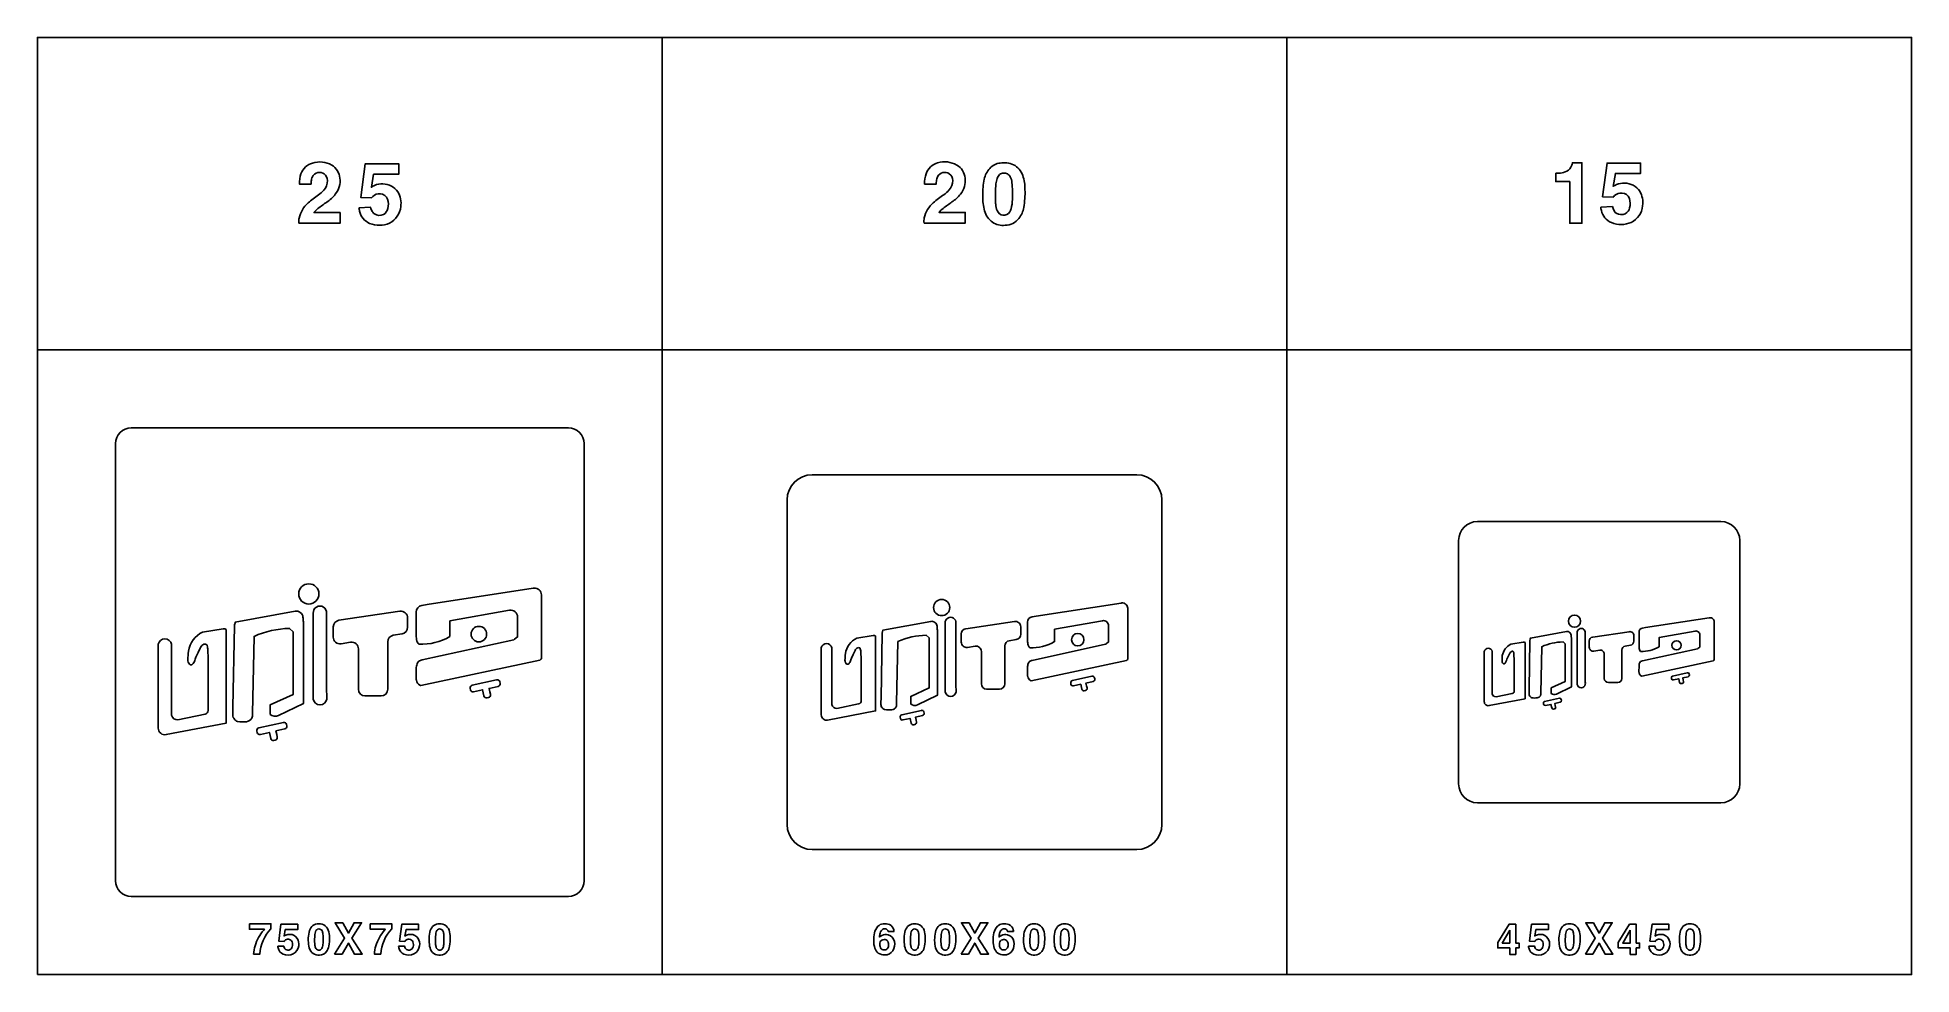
# Model space of a CAD drawing. Extents: x 0 to 3000, y 0 to 1500.
import ezdxf

# ---------------------------------------------------------------- set-up
doc = ezdxf.new("R2010")
doc.units = 0
doc.header["$MEASUREMENT"] = 0

msp = doc.modelspace()

# ---------------------------------------------------------------- linework, layer by layer
for points in [[(0.0003, 1000), (1000, 1000), (1000, 1500), (0.0003, 1500)], [(1000, 1000), (2000, 1000), (2000, 1500), (1000, 1500)], [(2000, 1000), (3000, 1000), (3000, 1500), (2000, 1500)], [(0.0001, 0.0001), (1000, 0.0001), (1000, 1000), (0.0001, 1000)], [(1000, 0.0001), (2000, 0.0001), (2000, 1000), (1000, 1000)], [(2000, 0.0001), (3000, 0.0001), (3000, 1000), (2000, 1000)], [(475.714, 32.7948), (491.716, 58.3477), (476.393, 82.7948), (488.628, 82.7948), (497.632, 66.2466), (506.826, 82.7948), (518.848, 82.7948), (503.335, 58.3477), (519.93, 32.7948), (507.277, 32.7948), (497.632, 50.2908), (487.625, 32.7948)], [(1478.42, 32.7948), (1494.42, 58.3477), (1479.1, 82.7948), (1491.33, 82.7948), (1500.34, 66.2466), (1509.53, 82.7948), (1521.55, 82.7948), (1506.04, 58.3477), (1522.64, 32.7948), (1509.98, 32.7948), (1500.34, 50.2908), (1490.33, 32.7948)], [(2337.67, 51.2623), (2355.75, 80.5514), (2366.36, 80.5514), (2366.36, 50.3066), (2371.76, 50.3066), (2371.76, 42.7), (2366.36, 42.7), (2366.36, 32.2497), (2356.86, 32.2497), (2356.86, 42.7), (2337.67, 42.7)], [(2356.86, 70.82), (2344.86, 50.3066), (2356.86, 50.3066)], [(2477.84, 32.7948), (2493.84, 58.3477), (2478.52, 82.7948), (2490.76, 82.7948), (2499.76, 66.2466), (2508.95, 82.7948), (2520.98, 82.7948), (2505.46, 58.3477), (2522.06, 32.7948), (2509.41, 32.7948), (2499.76, 50.2908), (2489.75, 32.7948)], [(2530.52, 51.2624), (2548.6, 80.5515), (2559.21, 80.5515), (2559.21, 50.3066), (2564.61, 50.3066), (2564.61, 42.7), (2559.21, 42.7), (2559.21, 32.2498), (2549.71, 32.2498), (2549.71, 42.7), (2530.52, 42.7)], [(2549.71, 70.8201), (2537.71, 50.3066), (2549.71, 50.3066)]]:
    msp.add_lwpolyline(points, close=True)
for points in [[(418.422, 1202.63, -0.0640343), (418.928, 1211.01, -0.161687), (433.256, 1235.22, -0.0283718), (449.985, 1248.18, 0.0545111), (458.342, 1255.35, 0.192461), (464.329, 1271.16, 0.234238), (458.895, 1281.72, 0.196223), (448.769, 1283.63, 0.252425), (440.001, 1276.76, 0.0856617), (438.343, 1269.95, 0.0202329), (438.058, 1265.27), (419.402, 1265.27, -0.0983795), (421.819, 1281.8, -0.245047), (440.286, 1299.05, -0.207102), (471.075, 1295.71, -0.233443), (484.06, 1274.78, -0.20961), (476.793, 1249.11, -0.0785124), (463.223, 1236.52, 0.0107372), (448.895, 1226.2, 0.0665092), (442.545, 1219.79), (484.344, 1219.79), (484.344, 1202.63)], [(514.481, 1227.42), (533.264, 1228.13, 0.0452719), (535.823, 1221.64, 0.0567733), (537.719, 1218.89, 0.070207), (539.488, 1217.5, 0.264984), (553.895, 1216.74, 0.20748), (560.862, 1225.98, 0.147389), (560.404, 1241.2, 0.308532), (548.651, 1249.76, 0.215743), (536.74, 1245.67, 0.028781), (534.591, 1243.17), (517.546, 1243.98), (524.67, 1297.85), (578.286, 1297.85), (578.286, 1281.1), (538.114, 1281.1), (534.528, 1260.29, -0.0211252), (539.694, 1263.31, -0.121371), (553.026, 1265.65, -0.244671), (576.943, 1252.87, -0.173069), (581.572, 1229.22, -0.256779), (563.5, 1202.82, -0.199585), (531.684, 1202.4, -0.245625), (515.571, 1221.95, -0.0170062)], [(1419.16, 1202.77, -0.0640343), (1419.66, 1211.15, -0.161687), (1433.99, 1235.37, -0.0283718), (1450.72, 1248.32, 0.0545111), (1459.08, 1255.49, 0.192461), (1465.07, 1271.31, 0.234238), (1459.63, 1281.86, 0.196223), (1449.5, 1283.77, 0.252425), (1440.74, 1276.9, 0.0856617), (1439.08, 1270.09, 0.0202329), (1438.79, 1265.41), (1420.14, 1265.41, -0.0983795), (1422.55, 1281.94, -0.245047), (1441.02, 1299.19, -0.207102), (1471.81, 1295.86, -0.233443), (1484.8, 1274.92, -0.20961), (1477.53, 1249.25, -0.0785124), (1463.96, 1236.66, 0.0107372), (1449.63, 1226.34, 0.0665092), (1443.28, 1219.93), (1485.08, 1219.93), (1485.08, 1202.77)], [(1513.14, 1247.83, -0.0563084), (1515.56, 1272.96, -0.130301), (1524.44, 1290.48, -0.174843), (1541.17, 1299.05, -0.147552), (1562.41, 1296.39, -0.192146), (1577.14, 1279.13, -0.0833996), (1580.83, 1256.31, -0.0545507), (1578.83, 1228, -0.116773), (1571.2, 1210.37, -0.221099), (1549.25, 1199.3, -0.162564), (1528.67, 1204.31, -0.174743), (1516.16, 1222.47, -0.0640867), (1513.17, 1245.95)], [(2430.38, 1282.79), (2435.62, 1282.79, 0.0261527), (2438.02, 1283.06, 0.0824327), (2447.96, 1285.95, 0.211118), (2455.97, 1295.44, 0.0230957), (2457.03, 1299.41), (2472.27, 1299.41), (2472.27, 1202.61), (2452.82, 1202.61), (2452.82, 1269.42), (2430.38, 1269.42)], [(2502.41, 1228.59), (2521.19, 1229.3, 0.0452719), (2523.75, 1222.8, 0.0567733), (2525.65, 1220.06, 0.070207), (2527.41, 1218.67, 0.264984), (2541.82, 1217.91, 0.20748), (2548.79, 1227.15, 0.147389), (2548.33, 1242.36, 0.308532), (2536.58, 1250.92, 0.215743), (2524.67, 1246.83, 0.028781), (2522.52, 1244.34), (2505.47, 1245.14), (2512.6, 1299.01), (2566.21, 1299.01), (2566.21, 1282.27), (2526.04, 1282.27), (2522.45, 1261.46, -0.0211252), (2527.62, 1264.48, -0.121371), (2540.95, 1266.82, -0.244671), (2564.87, 1254.04, -0.173069), (2569.5, 1230.39, -0.256779), (2551.43, 1203.99, -0.199585), (2519.61, 1203.56, -0.245625), (2503.5, 1223.12, -0.0170062)], [(1533.69, 1235.62, 0.0124589), (1533.9, 1233.09, 0.0668192), (1536.14, 1222.93, 0.615362), (1556.51, 1220.69, 0.0726881), (1558.69, 1225.9, 0.0588562), (1560.57, 1240.82, 0.0389037), (1559.92, 1267.61, 0.084671), (1557.28, 1276.95, 0.156013), (1552.7, 1281.81, 0.143208), (1546.41, 1283, 0.172584), (1540.11, 1280.52, 0.132565), (1536.13, 1274.29, 0.0498315), (1534.31, 1265.6, 0.0368731)], [(150, 125), (850, 125, 0.414213), (875, 150), (875, 850, 0.414213), (850, 875), (150, 875, 0.414213), (125, 850), (125, 150, 0.414213)], [(1240, 200), (1760, 200, 0.414213), (1800, 240), (1800, 760, 0.414213), (1760, 800), (1240, 800, 0.414213), (1200, 760), (1200, 240, 0.414213)], [(2305, 275), (2695, 275, 0.414213), (2725, 305), (2725, 695, 0.414213), (2695, 725), (2305, 725, 0.414213), (2275, 695), (2275, 305, 0.414213)], [(418.172, 609.284, -1), (450.52, 609.284, -1)], [(762.331, 535.889, 0.00869963), (763.415, 536.638), (768.441, 540.367), (768.437, 572.475, 0.467455), (755.835, 583.031), (660.273, 565.996), (660.252, 541.235, -0.147813), (610.54, 528.838, -0.147701), (607.476, 533.788, -0.0783818), (606.296, 543.153), (606.296, 580.203, -0.364897), (615.189, 590.767), (623.61, 592.203), (793.339, 618.281), (794.863, 618.431, -0.444211), (806.669, 607.782), (806.669, 505.589, -0.081967), (803.945, 503.403), (613.603, 462.689, -0.0177512), (612.272, 463.182, -0.241338), (606.509, 471.024, -0.0205102), (606.166, 473.403), (606.296, 491.489, -0.0915698), (608.459, 499.181, -0.174593), (612.896, 502.76, -0.0174228), (614.373, 503.295), (615.662, 503.639)], [(1434.54, 587.427, -1), (1460.42, 587.427, -1)], [(409.433, 548.688), (403.545, 553.961, 0.100563), (346.654, 541.322), (344.051, 417.696), (344.013, 413.378, -0.121349), (343.042, 410.463, -0.25565), (334.81, 404.74, -0.0736406), (320.069, 405.12, -0.124365), (317.311, 406.676, -0.0994678), (313.44, 411.688, -0.0903834), (312.783, 415.359), (312.787, 417.645), (312.812, 419.129), (312.946, 427.775), (315.315, 558.185, -0.00646071), (316.604, 564.183), (412.455, 581.555, -0.434963), (425.007, 572.166, -0.0082939), (425.722, 564.337), (425.722, 433.773), (385.996, 414.659, -0.312858), (372.339, 416.406), (372.339, 431.461), (409.433, 448.453), (409.433, 449.798), (409.433, 451.703), (409.433, 454.173)], [(462.808, 578.112), (462.825, 452.256, -0.0190986), (463.034, 440.963, -0.873661), (441.48, 440.819), (441.467, 578.203, -1.09514)], [(501.3, 531.966), (485.911, 529.492, -0.461453), (473.501, 540.067), (473.501, 556.395, -0.371513), (482.642, 566.987), (580.259, 581.385, -0.457441), (592.53, 570.787), (592.53, 555.796, -0.367693), (583.532, 545.226), (569.637, 542.981, 0.368527), (560.614, 532.395), (560.626, 456.564, -0.413806), (549.916, 445.857), (524.427, 445.859, -0.413844), (513.722, 456.566), (513.73, 521.381, 0.462052)], [(1470.25, 562.49), (1470.26, 461.805, -0.0190986), (1470.43, 452.771, -0.873661), (1453.18, 452.655), (1453.17, 562.563, -1.09514)], [(1709.86, 528.711, 0.00869963), (1710.73, 529.311), (1714.75, 532.294), (1714.75, 557.98, 0.467455), (1704.67, 566.425), (1628.22, 552.797), (1628.2, 532.988, -0.147813), (1588.43, 523.07, -0.147701), (1585.98, 527.03, -0.0783818), (1585.04, 534.522), (1585.04, 564.162, -0.364897), (1592.15, 572.614), (1598.89, 573.762), (1734.67, 594.625), (1735.89, 594.745, -0.444211), (1745.34, 586.225), (1745.34, 504.471, -0.081967), (1743.16, 502.722), (1590.88, 470.151, -0.0177512), (1589.82, 470.545, -0.241338), (1585.21, 476.819, -0.0205102), (1584.93, 478.722), (1585.04, 493.191, -0.0915698), (1586.77, 499.345, -0.174593), (1590.32, 502.208, -0.0174228), (1591.5, 502.636), (1592.53, 502.911)], [(2450.9, 565.57, -1), (2470.31, 565.57, -1)], [(2657.4, 521.533, 0.00869963), (2658.05, 521.983), (2661.06, 524.22), (2661.06, 543.485, 0.467455), (2653.5, 549.818), (2596.16, 539.598), (2596.15, 524.741, -0.147813), (2566.32, 517.303, -0.147701), (2564.49, 520.273, -0.0783818), (2563.78, 525.892), (2563.78, 548.122, -0.364897), (2569.11, 554.46), (2574.17, 555.322), (2676, 570.969), (2676.92, 571.059, -0.444211), (2684, 564.669), (2684, 503.353, -0.081967), (2682.37, 502.042), (2568.16, 477.613, -0.0177512), (2567.36, 477.909, -0.241338), (2563.91, 482.614, -0.0205102), (2563.7, 484.042), (2563.78, 494.893, -0.0915698), (2565.08, 499.509, -0.174593), (2567.74, 501.656, -0.0174228), (2568.62, 501.977), (2569.4, 502.183)], [(224.813, 407.551), (268.172, 416.563, 0.355975), (273.316, 422.863), (273.316, 504.506), (272.567, 521.434), (272.374, 522.742, 0.0326518), (271.453, 526.492, 0.114403), (270.252, 528.484, 0.235686), (268.348, 529.085, 0.211247), (262.112, 525.035, 0.015839), (260.329, 522.164), (256.989, 515.52), (253.624, 507.978), (252.486, 504.624, -0.109281), (249.405, 497.692, -0.160454), (246.978, 495.871, -0.260609), (243.512, 496.856, -0.219421), (240.834, 503.821, -0.0215996), (241.562, 517.428, -0.24034), (264.297, 548.134), (297.096, 553.491, -0.214062), (302.173, 552.142), (302.173, 402.575), (206.067, 384.033, -0.470655), (193.331, 394.545), (193.348, 528.668, -0.801525), (214.684, 528.703), (214.693, 415.082, 0.353063)], [(694.161, 544.932, -1), (719.017, 544.932, -1)], [(1279.85, 426.041), (1314.54, 433.25, 0.355975), (1318.65, 438.29), (1318.65, 503.605), (1318.05, 517.147), (1317.9, 518.194, 0.0326518), (1317.16, 521.194, 0.114403), (1316.2, 522.787, 0.235686), (1314.68, 523.268, 0.211247), (1309.69, 520.028, 0.015839), (1308.26, 517.731), (1305.59, 512.416), (1302.9, 506.382), (1301.99, 503.699, -0.109281), (1299.52, 498.154, -0.160454), (1297.58, 496.696, -0.260609), (1294.81, 497.485, -0.219421), (1292.67, 503.056, -0.0215996), (1293.25, 513.942, -0.24034), (1311.44, 538.507), (1337.68, 542.793, -0.214062), (1341.74, 541.713), (1341.74, 422.06), (1264.85, 407.226, -0.470655), (1254.66, 415.636), (1254.68, 522.935, -0.801525), (1271.75, 522.962), (1271.75, 432.066, 0.353063)], [(1427.55, 538.95), (1422.84, 543.169, 0.100563), (1377.32, 533.058), (1375.24, 434.156), (1375.21, 430.703, -0.121349), (1374.43, 428.371, -0.25565), (1367.85, 423.792, -0.0736406), (1356.06, 424.096, -0.124365), (1353.85, 425.341, -0.0994678), (1350.75, 429.35, -0.0903834), (1350.23, 432.287), (1350.23, 434.116), (1350.25, 435.303), (1350.36, 442.22), (1352.25, 546.548, -0.00646071), (1353.28, 551.346), (1429.96, 565.244, -0.434963), (1440.01, 557.733, -0.0082939), (1440.58, 551.469), (1440.58, 447.019), (1408.8, 431.727, -0.312858), (1397.87, 433.125), (1397.87, 445.169), (1427.55, 458.762), (1427.55, 459.838), (1427.55, 461.362), (1427.55, 463.339)], [(1501.04, 525.573), (1488.73, 523.593, -0.461453), (1478.8, 532.054), (1478.8, 545.116, -0.371513), (1486.11, 553.59), (1564.21, 565.108, -0.457441), (1574.02, 556.63), (1574.02, 544.637, -0.367693), (1566.83, 536.181), (1555.71, 534.385, 0.368527), (1548.49, 525.916), (1548.5, 465.251, -0.413806), (1539.93, 456.685), (1519.54, 456.687, -0.413844), (1510.98, 465.253), (1510.98, 517.105, 0.462052)], [(1655.33, 535.946, -1), (1675.21, 535.946, -1)], [(2445.66, 529.213), (2442.13, 532.377, 0.100563), (2407.99, 524.793), (2406.43, 450.617), (2406.41, 448.027, -0.121349), (2405.83, 446.278, -0.25565), (2400.89, 442.844, -0.0736406), (2392.04, 443.072, -0.124365), (2390.39, 444.005, -0.0994678), (2388.06, 447.012, -0.0903834), (2387.67, 449.215), (2387.67, 450.587), (2387.69, 451.477), (2387.77, 456.665), (2389.19, 534.911, -0.00646071), (2389.96, 538.51), (2447.47, 548.933, -0.434963), (2455, 543.3, -0.0082939), (2455.43, 538.602), (2455.43, 460.264), (2431.6, 448.795, -0.312858), (2423.4, 449.844), (2423.4, 458.877), (2445.66, 469.072), (2445.66, 469.879), (2445.66, 471.022), (2445.66, 472.504)], [(2477.68, 546.867), (2477.69, 471.354, -0.0190986), (2477.82, 464.578, -0.873661), (2464.89, 464.491), (2464.88, 546.922, -1.09514)], [(2500.78, 519.18), (2491.55, 517.695, -0.461453), (2484.1, 524.04), (2484.1, 533.837, -0.371513), (2489.59, 540.192), (2548.16, 548.831, -0.457441), (2555.52, 542.472), (2555.52, 533.478, -0.367693), (2550.12, 527.136), (2541.78, 525.789, 0.368527), (2536.37, 519.437), (2536.38, 473.938, -0.413806), (2529.95, 467.514), (2514.66, 467.515, -0.413844), (2508.23, 473.939), (2508.24, 512.828, 0.462052)], [(2334.89, 444.531), (2360.9, 449.938, 0.355975), (2363.99, 453.718), (2363.99, 502.703), (2363.54, 512.86), (2363.42, 513.645, 0.0326518), (2362.87, 515.895, 0.114403), (2362.15, 517.091, 0.235686), (2361.01, 517.451, 0.211247), (2357.27, 515.021, 0.015839), (2356.2, 513.298), (2354.19, 509.312), (2352.17, 504.786), (2351.49, 502.774, -0.109281), (2349.64, 498.615, -0.160454), (2348.19, 497.522, -0.260609), (2346.11, 498.114, -0.219421), (2344.5, 502.292, -0.0215996), (2344.94, 510.457, -0.24034), (2358.58, 528.88), (2378.26, 532.095, -0.214062), (2381.3, 531.285), (2381.3, 441.545), (2323.64, 430.42, -0.470655), (2316, 436.727), (2316.01, 517.201, -0.801525), (2328.81, 517.222), (2328.82, 449.049, 0.353063)], [(2616.5, 526.959, -1), (2631.41, 526.959, -1)], [(2618.88, 471.524, -0.413977), (2615.81, 473.472), (2615.52, 474.768, -0.413954), (2617.47, 477.839), (2641.01, 483.108, -0.413894), (2644.08, 481.161), (2644.37, 479.865, -0.414013), (2642.42, 476.794), (2633.81, 474.867), (2634.58, 471.416), (2635.13, 469.117, -0.424247), (2633.15, 465.997), (2631.81, 465.724, -0.408428), (2628.79, 467.68), (2627.5, 473.454)], [(698.137, 452.541, -0.413977), (693.023, 455.786), (692.537, 457.947, -0.413954), (695.785, 463.064), (735.013, 471.847, -0.413894), (740.128, 468.602), (740.614, 466.441, -0.414013), (737.37, 461.323), (723.01, 458.111), (724.299, 452.361), (725.22, 448.529, -0.424247), (721.914, 443.329), (719.687, 442.874, -0.408428), (714.648, 446.133), (712.493, 455.757)], [(1658.51, 462.032, -0.413977), (1654.42, 464.629), (1654.03, 466.357, -0.413954), (1656.63, 470.451), (1688.01, 477.478, -0.413894), (1692.1, 474.881), (1692.49, 473.153, -0.414013), (1689.9, 469.059), (1678.41, 466.489), (1679.44, 461.888), (1680.18, 458.823, -0.424247), (1677.53, 454.663), (1675.75, 454.299, -0.408428), (1671.72, 456.906), (1669.99, 464.605)], [(1385.46, 407.437, -0.413977), (1381.36, 410.033), (1380.98, 411.762, -0.413954), (1383.57, 415.855), (1414.95, 422.882, -0.413894), (1419.05, 420.285), (1419.43, 418.557, -0.414013), (1416.84, 414.463), (1405.35, 411.893), (1406.38, 407.292), (1407.12, 404.227, -0.424247), (1404.47, 400.067), (1402.69, 399.703, -0.408428), (1398.66, 402.31), (1396.94, 410.01)], [(2414.09, 430.577, -0.413977), (2411.02, 432.525), (2410.73, 433.821, -0.413954), (2412.68, 436.892), (2436.22, 442.161, -0.413894), (2439.28, 440.214), (2439.58, 438.917, -0.414013), (2437.63, 435.847), (2429.01, 433.92), (2429.79, 430.469), (2430.34, 428.17, -0.424247), (2428.36, 425.05), (2427.02, 424.777, -0.408428), (2424, 426.733), (2422.7, 432.507)], [(356.82, 384.296, -0.413977), (351.706, 387.541), (351.22, 389.702, -0.413954), (354.46, 394.819), (393.692, 403.602, -0.413894), (398.807, 400.357), (399.292, 398.196, -0.414013), (396.049, 393.078), (381.689, 389.866), (382.978, 384.116), (383.899, 380.284, -0.424247), (380.593, 375.084), (378.366, 374.629, -0.408428), (373.327, 377.888), (371.172, 387.512)], [(339.22, 81.2071), (373.8, 81.2071), (373.801, 73.2766, 0.17337), (356.068, 32.5973), (345.958, 32.5972, -0.0554097), (348.225, 45.8042, -0.10295), (362.158, 71.0649), (363.295, 72.4788), (339.22, 72.4788)], [(384.699, 45.1881), (394.091, 45.5436, 0.0452719), (395.371, 42.2971, 0.0567733), (396.318, 40.9227, 0.070207), (397.203, 40.2276, 0.264984), (404.407, 39.8485, 0.20748), (407.89, 44.4693, 0.147389), (407.661, 52.0759, 0.308532), (401.784, 56.3572, 0.215743), (395.829, 54.3113, 0.028781), (394.754, 53.0633), (386.232, 53.4662), (389.794, 80.4014), (416.602, 80.4014), (416.602, 72.0285), (396.516, 72.0285), (394.723, 61.6258, -0.0211252), (397.306, 63.1344, -0.121371), (403.972, 64.3034, -0.244671), (415.931, 57.9133, -0.173069), (418.245, 46.0886, -0.256779), (409.209, 32.8895, -0.199585), (393.301, 32.6763, -0.245625), (385.244, 42.4551, -0.0170062)], [(433.509, 55.3224, -0.0563084), (434.717, 67.8895, -0.130301), (439.156, 76.6494, -0.174843), (447.521, 80.9307, -0.147552), (458.145, 79.6036, -0.192146), (465.506, 70.9701, -0.0833996), (467.355, 59.5641, -0.0545507), (466.351, 45.4093, -0.116773), (462.536, 36.5941, -0.221099), (451.565, 31.057, -0.162564), (441.273, 33.561, -0.174743), (435.018, 42.6447, -0.0640867), (433.525, 54.3824)], [(443.785, 49.2166, 0.0124589), (443.888, 47.9527, 0.0668192), (445.009, 42.8737, 0.615362), (455.191, 41.7521, 0.0726881), (456.281, 44.3587, 0.0588562), (457.221, 51.8153, 0.0389037), (456.897, 65.2118, 0.084671), (455.578, 69.8801, 0.156013), (453.287, 72.3129, 0.143208), (450.143, 72.9053, 0.172584), (446.992, 71.6653, 0.132565), (445.001, 68.553, 0.0498315), (444.093, 64.2086, 0.0368731)], [(532.649, 81.2071), (567.229, 81.2071), (567.229, 73.2766, 0.17337), (549.497, 32.5973), (539.387, 32.5973, -0.0554097), (541.654, 45.8042, -0.10295), (555.587, 71.065), (556.724, 72.4788), (532.649, 72.4788)], [(578.128, 45.1882), (587.52, 45.5436, 0.0452719), (588.799, 42.2972, 0.0567733), (589.747, 40.9228, 0.070207), (590.632, 40.2277, 0.264984), (597.835, 39.8485, 0.20748), (601.319, 44.4694, 0.147389), (601.09, 52.076, 0.308532), (595.213, 56.3573, 0.215743), (589.258, 54.3114, 0.028781), (588.183, 53.0634), (579.661, 53.4662), (583.223, 80.4014), (610.031, 80.4014), (610.031, 72.0287), (589.945, 72.0287), (588.152, 61.6258, -0.0211252), (590.735, 63.1345, -0.121371), (597.401, 64.3035, -0.244671), (609.36, 57.9133, -0.173069), (611.674, 46.0887, -0.256779), (602.638, 32.8896, -0.199585), (586.73, 32.6763, -0.245625), (578.673, 42.4552, -0.0170062)], [(626.938, 55.3179, -0.0563084), (628.146, 67.8851, -0.130301), (632.585, 76.6449, -0.174843), (640.95, 80.9261, -0.147552), (651.574, 79.5992, -0.192146), (658.935, 70.9656, -0.0833996), (660.783, 59.5596, -0.0545507), (659.78, 45.4048, -0.116773), (655.965, 36.5896, -0.221099), (644.994, 31.0525, -0.162564), (634.702, 33.5565, -0.174743), (628.446, 42.6402, -0.0640867), (626.954, 54.3779)], [(637.214, 49.2121, 0.0124589), (637.317, 47.9482, 0.0668192), (638.438, 42.8692, 0.615362), (648.62, 41.7476, 0.0726881), (649.71, 44.3542, 0.0588562), (650.649, 51.8108, 0.0389037), (650.326, 65.2073, 0.084671), (649.007, 69.8756, 0.156013), (646.716, 72.3084, 0.143208), (643.572, 72.9009, 0.172584), (640.421, 71.6607, 0.132565), (638.43, 68.5486, 0.0498315), (637.522, 64.2042, 0.0368731)], [(1371.34, 68.6163), (1361.93, 68.6163, 0.0333099), (1361.27, 70.3935, 0.308433), (1356.02, 73.2924, 0.256298), (1350.45, 69.8879, 0.0718547), (1348.99, 66.207, 0.0422837), (1347.99, 59.9353, -0.0343264), (1351.75, 62.5893, -0.198215), (1361.67, 63.4977, -0.294049), (1371.76, 52.8501, -0.195966), (1369.24, 37.9053, -0.251599), (1356.47, 31.286, -0.162734), (1345.95, 34.3903, -0.142524), (1340.48, 42.1944, -0.0867955), (1338.68, 53.7031, -0.0561633), (1339.79, 66.5941, -0.143087), (1345.4, 77.2418, -0.165016), (1353.53, 81.1044, -0.137094), (1363.94, 79.8485, -0.238813), (1370.78, 71.3493, -0.0169871)], [(1387.3, 55.3224, -0.0563084), (1388.51, 67.8895, -0.130301), (1392.95, 76.6494, -0.174843), (1401.31, 80.9307, -0.147552), (1411.94, 79.6036, -0.192146), (1419.3, 70.9701, -0.0833996), (1421.15, 59.5641, -0.0545507), (1420.14, 45.4093, -0.116773), (1416.33, 36.5941, -0.221099), (1405.36, 31.057, -0.162564), (1395.07, 33.5609, -0.174743), (1388.81, 42.6447, -0.0640867), (1387.32, 54.3824)], [(1397.58, 49.2166, 0.0124589), (1397.68, 47.9527, 0.0668192), (1398.8, 42.8737, 0.615362), (1408.98, 41.7521, 0.0726881), (1410.07, 44.3587, 0.0588562), (1411.01, 51.8153, 0.0389037), (1410.69, 65.2118, 0.084671), (1409.37, 69.8801, 0.156013), (1407.08, 72.3129, 0.143208), (1403.94, 72.9053, 0.172584), (1400.78, 71.6653, 0.132565), (1398.79, 68.553, 0.0498315), (1397.88, 64.2086, 0.0368731)], [(1436.21, 55.3224, -0.0563084), (1437.42, 67.8895, -0.130301), (1441.86, 76.6494, -0.174843), (1450.23, 80.9307, -0.147552), (1460.85, 79.6036, -0.192146), (1468.21, 70.9701, -0.0833996), (1470.06, 59.5641, -0.0545507), (1469.06, 45.4093, -0.116773), (1465.24, 36.5941, -0.221099), (1454.27, 31.057, -0.162564), (1443.98, 33.561, -0.174743), (1437.72, 42.6447, -0.0640867), (1436.23, 54.3824)], [(1446.49, 49.2166, 0.0124589), (1446.59, 47.9527, 0.0668192), (1447.72, 42.8737, 0.615362), (1457.9, 41.7521, 0.0726881), (1458.99, 44.3587, 0.0588562), (1459.93, 51.8153, 0.0389037), (1459.6, 65.2118, 0.084671), (1458.28, 69.8801, 0.156013), (1455.99, 72.3129, 0.143208), (1452.85, 72.9053, 0.172584), (1449.7, 71.6653, 0.132565), (1447.71, 68.553, 0.0498315), (1446.8, 64.2086, 0.0368731)], [(1562.6, 68.6186), (1553.19, 68.6186, 0.0333099), (1552.53, 70.3958, 0.308433), (1547.28, 73.2947, 0.256298), (1541.7, 69.8903, 0.0718547), (1540.25, 66.2094, 0.0422837), (1539.25, 59.9376, -0.0343264), (1543.01, 62.5917, -0.198215), (1552.93, 63.5001, -0.294049), (1563.01, 52.8524, -0.195966), (1560.5, 37.9076, -0.251599), (1547.73, 31.2884, -0.162734), (1537.21, 34.3926, -0.142524), (1531.74, 42.1967, -0.0867955), (1529.94, 53.7054, -0.0561633), (1531.05, 66.5965, -0.143087), (1536.66, 77.2441, -0.165016), (1544.78, 81.1067, -0.137094), (1555.2, 79.8508, -0.238813), (1562.04, 71.3516, -0.0169871)], [(1578.56, 55.3224, -0.0563084), (1579.77, 67.8896, -0.130301), (1584.21, 76.6494, -0.174843), (1592.57, 80.9307, -0.147552), (1603.2, 79.6036, -0.192146), (1610.56, 70.9701, -0.0833996), (1612.41, 59.5641, -0.0545507), (1611.4, 45.4093, -0.116773), (1607.59, 36.5941, -0.221099), (1596.62, 31.057, -0.162564), (1586.32, 33.561, -0.174743), (1580.07, 42.6447, -0.0640867), (1578.58, 54.3825)], [(1588.84, 49.2166, 0.0124589), (1588.94, 47.9528, 0.0668192), (1590.06, 42.8738, 0.615362), (1600.24, 41.7521, 0.0726881), (1601.33, 44.3588, 0.0588562), (1602.27, 51.8153, 0.0389037), (1601.95, 65.2118, 0.084671), (1600.63, 69.8801, 0.156013), (1598.34, 72.3129, 0.143208), (1595.19, 72.9054, 0.172584), (1592.04, 71.6653, 0.132565), (1590.05, 68.553, 0.0498315), (1589.14, 64.2087, 0.0368731)], [(1627.47, 55.3224, -0.0563084), (1628.68, 67.8896, -0.130301), (1633.12, 76.6494, -0.174843), (1641.49, 80.9307, -0.147552), (1652.11, 79.6037, -0.192146), (1659.47, 70.9701, -0.0833996), (1661.32, 59.5641, -0.0545507), (1660.32, 45.4093, -0.116773), (1656.5, 36.5941, -0.221099), (1645.53, 31.057, -0.162564), (1635.24, 33.561, -0.174743), (1628.98, 42.6447, -0.0640867), (1627.49, 54.3825)], [(1637.75, 49.2166, 0.0124589), (1637.85, 47.9528, 0.0668192), (1638.97, 42.8738, 0.615362), (1649.16, 41.7521, 0.0726881), (1650.25, 44.3588, 0.0588562), (1651.19, 51.8153, 0.0389037), (1650.86, 65.2118, 0.084671), (1649.54, 69.8801, 0.156013), (1647.25, 72.3129, 0.143208), (1644.11, 72.9054, 0.172584), (1640.96, 71.6653, 0.132565), (1638.97, 68.553, 0.0498315), (1638.06, 64.2087, 0.0368731)], [(2386.83, 45.1858), (2396.22, 45.5413, 0.0452719), (2397.5, 42.2948, 0.0567733), (2398.45, 40.9204, 0.070207), (2399.33, 40.2253, 0.264984), (2406.53, 39.8462, 0.20748), (2410.02, 44.467, 0.147389), (2409.79, 52.0736, 0.308532), (2403.91, 56.3549, 0.215743), (2397.96, 54.309, 0.028781), (2396.88, 53.061), (2388.36, 53.4639), (2391.92, 80.3991), (2418.73, 80.3991), (2418.73, 72.0262), (2398.64, 72.0262), (2396.85, 61.6235, -0.0211252), (2399.43, 63.1321, -0.121371), (2406.1, 64.3011, -0.244671), (2418.06, 57.911, -0.173069), (2420.37, 46.0863, -0.256779), (2411.34, 32.8873, -0.199585), (2395.43, 32.674, -0.245625), (2387.37, 42.4528, -0.0170062)], [(2435.64, 55.3178, -0.0563084), (2436.85, 67.8849, -0.130301), (2441.28, 76.6448, -0.174843), (2449.65, 80.9261, -0.147552), (2460.27, 79.599, -0.192146), (2467.63, 70.9655, -0.0833996), (2469.48, 59.5595, -0.0545507), (2468.48, 45.4047, -0.116773), (2464.66, 36.5895, -0.221099), (2453.69, 31.0524, -0.162564), (2443.4, 33.5564, -0.174743), (2437.15, 42.6401, -0.0640867), (2435.65, 54.3779)], [(2445.91, 49.212, 0.0124589), (2446.02, 47.9481, 0.0668192), (2447.14, 42.8692, 0.615362), (2457.32, 41.7475, 0.0726881), (2458.41, 44.3542, 0.0588562), (2459.35, 51.8107, 0.0389037), (2459.02, 65.2072, 0.084671), (2457.71, 69.8755, 0.156013), (2455.42, 72.3083, 0.143208), (2452.27, 72.9008, 0.172584), (2449.12, 71.6607, 0.132565), (2447.13, 68.5484, 0.0498315), (2446.22, 64.2041, 0.0368731)], [(2579.68, 45.1836), (2589.07, 45.5391, 0.0452719), (2590.35, 42.2926, 0.0567733), (2591.3, 40.9182, 0.070207), (2592.18, 40.2231, 0.264984), (2599.38, 39.844, 0.20748), (2602.87, 44.4648, 0.147389), (2602.64, 52.0714, 0.308532), (2596.76, 56.3527, 0.215743), (2590.81, 54.3068, 0.028781), (2589.73, 53.0588), (2581.21, 53.4617), (2584.77, 80.3969), (2611.58, 80.3969), (2611.58, 72.0241), (2591.49, 72.0241), (2589.7, 61.6212, -0.0211252), (2592.28, 63.1299, -0.121371), (2598.95, 64.299, -0.244671), (2610.91, 57.9088, -0.173069), (2613.22, 46.0841, -0.256779), (2604.19, 32.885, -0.199585), (2588.28, 32.6718, -0.245625), (2580.22, 42.4506, -0.0170062)], [(2628.49, 55.3133, -0.0563084), (2629.7, 67.8805, -0.130301), (2634.13, 76.6404, -0.174843), (2642.5, 80.9216, -0.147552), (2653.12, 79.5946, -0.192146), (2660.48, 70.9611, -0.0833996), (2662.33, 59.5551, -0.0545507), (2661.33, 45.4002, -0.116773), (2657.51, 36.585, -0.221099), (2646.54, 31.0479, -0.162564), (2636.25, 33.5519, -0.174743), (2630, 42.6356, -0.0640867), (2628.5, 54.3734)], [(2638.76, 49.2075, 0.0124589), (2638.87, 47.9437, 0.0668192), (2639.99, 42.8647, 0.615362), (2650.17, 41.743, 0.0726881), (2651.26, 44.3497, 0.0588562), (2652.2, 51.8062, 0.0389037), (2651.88, 65.2028, 0.084671), (2650.56, 69.871, 0.156013), (2648.27, 72.3039, 0.143208), (2645.12, 72.8963, 0.172584), (2641.97, 71.6561, 0.132565), (2639.98, 68.544, 0.0498315), (2639.07, 64.1996, 0.0368731)], [(1348.52, 48.0159, 0.0641861), (1348.94, 44.5957, 0.139351), (1350.82, 41.2308, 0.240104), (1356.78, 39.3587, 0.267924), (1361.47, 42.7315, 0.140614), (1362.44, 49.5167, 0.112774), (1361.12, 53.2134, 0.271024), (1355.26, 56.0728, 0.294594), (1349.25, 52.1233, 0.0908659)], [(1539.78, 48.0183, 0.0641861), (1540.2, 44.598, 0.139351), (1542.08, 41.2331, 0.240104), (1548.04, 39.361, 0.267924), (1552.73, 42.7339, 0.140614), (1553.69, 49.519, 0.112774), (1552.38, 53.2157, 0.271024), (1546.51, 56.0751, 0.294594), (1540.51, 52.1257, 0.0908659)]]:
    msp.add_lwpolyline(points, format="xyb", close=True)

doc.saveas('drawing.dxf')
